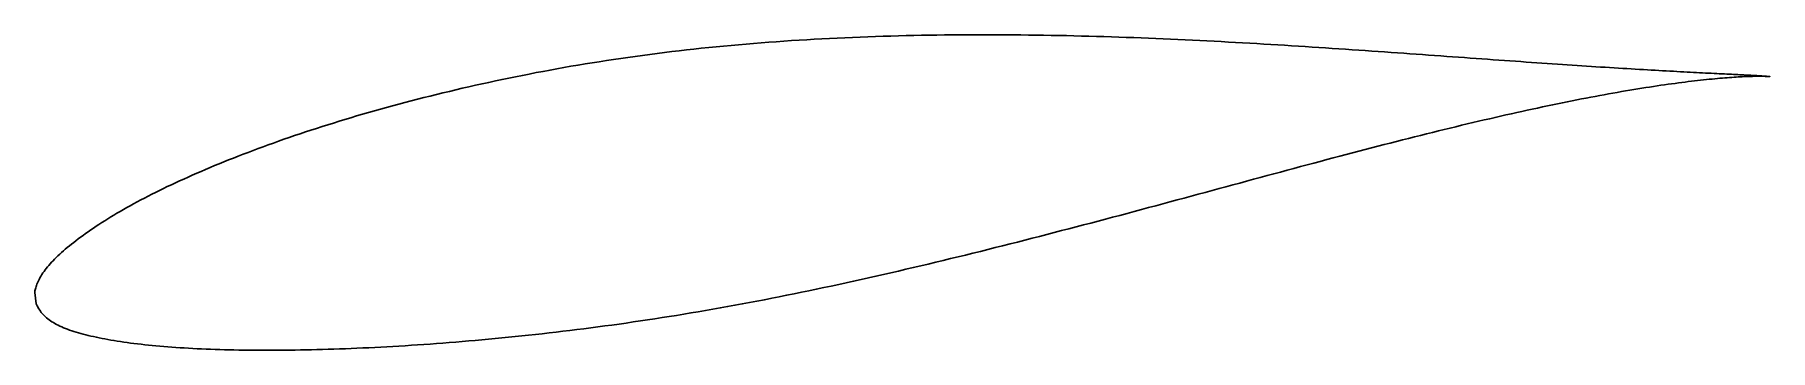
# Model space of a CAD drawing. Header units: metres. Extents: x -30.9 to 62.6, y -6.5 to 10.4.
import ezdxf

# ---------------------------------------------------------------- set-up
doc = ezdxf.new("R2010")
doc.units = ezdxf.units.M

msp = doc.modelspace()

# ---------------------------------------------------------------- linework, layer by layer
msp.add_lwpolyline([(62.614, 8.189), (62.612, 8.19), (62.606, 8.191), (62.597, 8.192), (62.584, 8.194), (62.567, 8.196), (62.547, 8.198), (62.523, 8.201), (62.496, 8.204), (62.465, 8.206), (62.43, 8.209), (62.392, 8.213), (62.35, 8.216), (62.304, 8.219), (62.255, 8.223), (62.202, 8.226), (62.146, 8.23), (62.086, 8.234), (62.022, 8.238), (61.955, 8.242), (61.884, 8.246), (61.81, 8.25), (61.732, 8.255), (61.65, 8.259), (61.565, 8.264), (61.477, 8.269), (61.384, 8.274), (61.289, 8.279), (61.189, 8.284), (61.087, 8.289), (60.98, 8.295), (60.871, 8.3), (60.757, 8.306), (60.64, 8.312), (60.52, 8.318), (60.396, 8.324), (60.269, 8.33), (60.138, 8.337), (60.004, 8.344), (59.866, 8.35), (59.725, 8.357), (59.581, 8.365), (59.433, 8.372), (59.282, 8.38), (59.127, 8.388), (58.969, 8.396), (58.807, 8.404), (58.643, 8.412), (58.474, 8.421), (58.303, 8.43), (58.128, 8.439), (57.95, 8.449), (57.768, 8.458), (57.584, 8.468), (57.396, 8.479), (57.204, 8.489), (57.01, 8.5), (56.812, 8.511), (56.611, 8.522), (56.407, 8.534), (56.2, 8.546), (55.989, 8.558), (55.776, 8.57), (55.559, 8.583), (55.339, 8.596), (55.116, 8.609), (54.889, 8.623), (54.66, 8.637), (54.428, 8.651), (54.193, 8.666), (53.954, 8.681), (53.713, 8.696), (53.469, 8.712), (53.221, 8.728), (52.971, 8.744), (52.718, 8.76), (52.462, 8.777), (52.203, 8.794), (51.941, 8.812), (51.676, 8.829), (51.409, 8.847), (51.138, 8.865), (50.865, 8.884), (50.589, 8.902), (50.31, 8.922), (50.029, 8.941), (49.745, 8.961), (49.458, 8.981), (49.169, 9.001), (48.877, 9.021), (48.582, 9.041), (48.285, 9.062), (47.985, 9.084), (47.683, 9.105), (47.378, 9.126), (47.07, 9.148), (46.76, 9.17), (46.448, 9.192), (46.133, 9.215), (45.816, 9.237), (45.497, 9.26), (45.175, 9.283), (44.851, 9.307), (44.524, 9.33), (44.195, 9.353), (43.864, 9.377), (43.531, 9.401), (43.196, 9.425), (42.858, 9.449), (42.518, 9.473), (42.176, 9.497), (41.832, 9.521), (41.487, 9.545), (41.138, 9.57), (40.788, 9.594), (40.436, 9.618), (40.083, 9.642), (39.727, 9.666), (39.369, 9.69), (39.009, 9.714), (38.648, 9.738), (38.285, 9.762), (37.92, 9.786), (37.553, 9.809), (37.185, 9.833), (36.815, 9.856), (36.443, 9.88), (36.07, 9.903), (35.695, 9.925), (35.318, 9.947), (34.94, 9.97), (34.561, 9.992), (34.18, 10.013), (33.797, 10.035), (33.413, 10.056), (33.028, 10.077), (32.642, 10.097), (32.254, 10.117), (31.865, 10.136), (31.474, 10.155), (31.083, 10.174), (30.69, 10.192), (30.296, 10.21), (29.901, 10.228), (29.505, 10.244), (29.108, 10.26), (28.71, 10.276), (28.311, 10.292), (27.911, 10.306), (27.51, 10.32), (27.108, 10.334), (26.705, 10.346), (26.302, 10.359), (25.897, 10.37), (25.492, 10.38), (25.086, 10.39), (24.68, 10.4), (24.273, 10.408), (23.865, 10.416), (23.456, 10.423), (23.048, 10.429), (22.638, 10.434), (22.228, 10.439), (21.818, 10.443), (21.407, 10.446), (20.996, 10.448), (20.584, 10.449), (20.172, 10.449), (19.76, 10.449), (19.348, 10.447), (18.935, 10.445), (18.522, 10.442), (18.109, 10.437), (17.696, 10.432), (17.282, 10.426), (16.869, 10.419), (16.456, 10.41), (16.043, 10.401), (15.629, 10.391), (15.216, 10.38), (14.803, 10.368), (14.39, 10.354), (13.977, 10.34), (13.564, 10.324), (13.152, 10.307), (12.74, 10.289), (12.328, 10.27), (11.917, 10.25), (11.506, 10.229), (11.095, 10.206), (10.685, 10.182), (10.275, 10.157), (9.866, 10.131), (9.457, 10.104), (9.049, 10.075), (8.642, 10.045), (8.235, 10.014), (7.828, 9.982), (7.423, 9.948), (7.018, 9.913), (6.614, 9.877), (6.211, 9.839), (5.809, 9.8), (5.407, 9.76), (5.006, 9.719), (4.607, 9.676), (4.208, 9.631), (3.81, 9.586), (3.414, 9.539), (3.018, 9.491), (2.623, 9.441), (2.23, 9.39), (1.837, 9.339), (1.446, 9.285), (1.056, 9.231), (0.668, 9.175), (0.28, 9.117), (-0.106, 9.059), (-0.491, 8.999), (-0.875, 8.938), (-1.257, 8.876), (-1.638, 8.812), (-2.017, 8.748), (-2.395, 8.682), (-2.771, 8.615), (-3.146, 8.547), (-3.52, 8.477), (-3.892, 8.407), (-4.262, 8.335), (-4.631, 8.262), (-4.998, 8.189), (-5.363, 8.114), (-5.727, 8.039), (-6.089, 7.962), (-6.449, 7.884), (-6.807, 7.806), (-7.164, 7.727), (-7.519, 7.646), (-7.872, 7.565), (-8.223, 7.483), (-8.572, 7.401), (-8.919, 7.317), (-9.265, 7.233), (-9.608, 7.148), (-9.95, 7.062), (-10.289, 6.976), (-10.627, 6.889), (-10.962, 6.801), (-11.295, 6.712), (-11.626, 6.623), (-11.955, 6.533), (-12.282, 6.443), (-12.607, 6.352), (-12.929, 6.26), (-13.25, 6.167), (-13.568, 6.074), (-13.883, 5.981), (-14.197, 5.887), (-14.508, 5.792), (-14.816, 5.696), (-15.123, 5.601), (-15.427, 5.505), (-15.728, 5.408), (-16.027, 5.311), (-16.324, 5.213), (-16.618, 5.115), (-16.91, 5.017), (-17.199, 4.918), (-17.486, 4.818), (-17.77, 4.719), (-18.051, 4.619), (-18.33, 4.519), (-18.606, 4.418), (-18.88, 4.317), (-19.151, 4.216), (-19.419, 4.115), (-19.685, 4.014), (-19.948, 3.912), (-20.208, 3.81), (-20.465, 3.708), (-20.72, 3.606), (-20.972, 3.503), (-21.221, 3.401), (-21.467, 3.298), (-21.71, 3.196), (-21.951, 3.093), (-22.188, 2.99), (-22.423, 2.887), (-22.655, 2.784), (-22.883, 2.681), (-23.109, 2.578), (-23.332, 2.475), (-23.552, 2.372), (-23.769, 2.269), (-23.983, 2.166), (-24.194, 2.063), (-24.402, 1.961), (-24.607, 1.858), (-24.808, 1.755), (-25.007, 1.653), (-25.203, 1.551), (-25.395, 1.448), (-25.584, 1.346), (-25.771, 1.244), (-25.953, 1.142), (-26.133, 1.041), (-26.31, 0.939), (-26.483, 0.838), (-26.654, 0.737), (-26.821, 0.636), (-26.984, 0.535), (-27.145, 0.435), (-27.302, 0.335), (-27.456, 0.235), (-27.607, 0.136), (-27.754, 0.037), (-27.898, -0.062), (-28.039, -0.16), (-28.177, -0.257), (-28.311, -0.354), (-28.442, -0.45), (-28.57, -0.546), (-28.694, -0.64), (-28.815, -0.735), (-28.933, -0.828), (-29.047, -0.92), (-29.158, -1.012), (-29.266, -1.103), (-29.37, -1.193), (-29.471, -1.282), (-29.568, -1.371), (-29.663, -1.458), (-29.753, -1.545), (-29.841, -1.631), (-29.924, -1.717), (-30.005, -1.802), (-30.082, -1.886), (-30.155, -1.969), (-30.226, -2.052), (-30.292, -2.134), (-30.355, -2.215), (-30.415, -2.296), (-30.471, -2.376), (-30.524, -2.455), (-30.573, -2.533), (-30.619, -2.61), (-30.661, -2.686), (-30.7, -2.761), (-30.736, -2.835), (-30.768, -2.907), (-30.797, -2.977), (-30.822, -3.046), (-30.844, -3.112), (-30.863, -3.175), (-30.879, -3.235), (-30.891, -3.29), (-30.901, -3.34), (-30.908, -3.382), (-30.913, -3.415), (-30.916, -3.436), (-30.84, -4.034), (-30.837, -4.038), (-30.83, -4.052), (-30.818, -4.074), (-30.801, -4.106), (-30.779, -4.15), (-30.752, -4.202), (-30.721, -4.258), (-30.687, -4.318), (-30.648, -4.378), (-30.606, -4.439), (-30.56, -4.5), (-30.51, -4.56), (-30.457, -4.62), (-30.401, -4.678), (-30.341, -4.736), (-30.278, -4.792), (-30.211, -4.847), (-30.141, -4.901), (-30.067, -4.954), (-29.99, -5.005), (-29.91, -5.055), (-29.826, -5.104), (-29.739, -5.152), (-29.649, -5.198), (-29.555, -5.244), (-29.457, -5.288), (-29.357, -5.331), (-29.253, -5.373), (-29.145, -5.413), (-29.034, -5.453), (-28.92, -5.492), (-28.803, -5.53), (-28.682, -5.567), (-28.558, -5.603), (-28.43, -5.638), (-28.299, -5.673), (-28.165, -5.707), (-28.027, -5.741), (-27.886, -5.774), (-27.742, -5.806), (-27.594, -5.838), (-27.443, -5.869), (-27.288, -5.9), (-27.131, -5.93), (-26.97, -5.96), (-26.806, -5.989), (-26.638, -6.017), (-26.468, -6.045), (-26.294, -6.073), (-26.117, -6.099), (-25.936, -6.125), (-25.753, -6.15), (-25.566, -6.175), (-25.376, -6.198), (-25.183, -6.221), (-24.987, -6.243), (-24.788, -6.265), (-24.586, -6.285), (-24.381, -6.305), (-24.173, -6.323), (-23.962, -6.341), (-23.747, -6.359), (-23.53, -6.375), (-23.31, -6.391), (-23.086, -6.405), (-22.86, -6.419), (-22.631, -6.433), (-22.399, -6.445), (-22.164, -6.457), (-21.926, -6.468), (-21.685, -6.478), (-21.442, -6.487), (-21.196, -6.496), (-20.946, -6.504), (-20.694, -6.511), (-20.44, -6.518), (-20.182, -6.523), (-19.922, -6.528), (-19.659, -6.532), (-19.393, -6.536), (-19.125, -6.538), (-18.854, -6.54), (-18.581, -6.541), (-18.304, -6.541), (-18.026, -6.54), (-17.744, -6.539), (-17.46, -6.537), (-17.174, -6.534), (-16.885, -6.53), (-16.594, -6.525), (-16.3, -6.52), (-16.003, -6.514), (-15.705, -6.506), (-15.404, -6.498), (-15.1, -6.49), (-14.795, -6.48), (-14.487, -6.47), (-14.176, -6.458), (-13.864, -6.446), (-13.549, -6.433), (-13.232, -6.419), (-12.913, -6.404), (-12.591, -6.388), (-12.268, -6.371), (-11.942, -6.354), (-11.614, -6.335), (-11.285, -6.316), (-10.953, -6.295), (-10.619, -6.274), (-10.283, -6.252), (-9.945, -6.229), (-9.606, -6.204), (-9.264, -6.179), (-8.921, -6.153), (-8.576, -6.126), (-8.229, -6.098), (-7.88, -6.069), (-7.529, -6.039), (-7.177, -6.008), (-6.822, -5.977), (-6.467, -5.944), (-6.109, -5.911), (-5.75, -5.876), (-5.389, -5.841), (-5.027, -5.804), (-4.663, -5.767), (-4.298, -5.728), (-3.931, -5.689), (-3.563, -5.648), (-3.193, -5.606), (-2.822, -5.563), (-2.45, -5.519), (-2.076, -5.475), (-1.701, -5.428), (-1.325, -5.381), (-0.947, -5.333), (-0.568, -5.284), (-0.189, -5.233), (0.192, -5.181), (0.575, -5.128), (0.958, -5.074), (1.342, -5.018), (1.728, -4.961), (2.114, -4.904), (2.501, -4.845), (2.889, -4.785), (3.278, -4.723), (3.668, -4.661), (4.059, -4.596), (4.451, -4.531), (4.843, -4.465), (5.236, -4.398), (5.63, -4.329), (6.025, -4.26), (6.42, -4.189), (6.816, -4.117), (7.213, -4.044), (7.61, -3.969), (8.007, -3.894), (8.405, -3.817), (8.804, -3.74), (9.203, -3.661), (9.602, -3.582), (10.002, -3.501), (10.403, -3.419), (10.803, -3.336), (11.204, -3.253), (11.605, -3.168), (12.007, -3.083), (12.409, -2.996), (12.81, -2.909), (13.213, -2.821), (13.615, -2.732), (14.017, -2.642), (14.419, -2.552), (14.822, -2.46), (15.224, -2.368), (15.627, -2.275), (16.029, -2.182), (16.432, -2.088), (16.834, -1.993), (17.236, -1.898), (17.639, -1.801), (18.04, -1.705), (18.442, -1.608), (18.844, -1.51), (19.245, -1.412), (19.646, -1.314), (20.047, -1.215), (20.447, -1.115), (20.847, -1.015), (21.246, -0.915), (21.645, -0.814), (22.044, -0.713), (22.442, -0.612), (22.84, -0.51), (23.237, -0.408), (23.633, -0.306), (24.029, -0.204), (24.425, -0.101), (24.82, 0.001), (25.214, 0.104), (25.607, 0.208), (25.999, 0.311), (26.391, 0.414), (26.782, 0.517), (27.172, 0.621), (27.562, 0.724), (27.95, 0.828), (28.338, 0.931), (28.724, 1.035), (29.11, 1.138), (29.495, 1.242), (29.878, 1.345), (30.261, 1.448), (30.642, 1.551), (31.023, 1.653), (31.402, 1.756), (31.78, 1.858), (32.157, 1.96), (32.533, 2.062), (32.908, 2.163), (33.281, 2.264), (33.653, 2.365), (34.024, 2.465), (34.393, 2.565), (34.761, 2.664), (35.128, 2.763), (35.493, 2.861), (35.857, 2.96), (36.219, 3.057), (36.58, 3.154), (36.94, 3.25), (37.297, 3.346), (37.654, 3.442), (38.008, 3.536), (38.361, 3.63), (38.713, 3.723), (39.063, 3.816), (39.411, 3.908), (39.757, 3.999), (40.102, 4.089), (40.444, 4.179), (40.785, 4.268), (41.125, 4.356), (41.462, 4.443), (41.798, 4.53), (42.131, 4.616), (42.463, 4.7), (42.793, 4.784), (43.121, 4.867), (43.447, 4.949), (43.77, 5.031), (44.092, 5.111), (44.412, 5.19), (44.73, 5.268), (45.045, 5.346), (45.359, 5.422), (45.67, 5.497), (45.979, 5.572), (46.286, 5.645), (46.591, 5.717), (46.893, 5.789), (47.193, 5.859), (47.491, 5.928), (47.787, 5.996), (48.08, 6.063), (48.371, 6.129), (48.66, 6.194), (48.946, 6.258), (49.23, 6.32), (49.511, 6.382), (49.79, 6.443), (50.067, 6.502), (50.34, 6.561), (50.612, 6.618), (50.881, 6.674), (51.147, 6.73), (51.411, 6.784), (51.672, 6.836), (51.93, 6.888), (52.186, 6.939), (52.439, 6.989), (52.689, 7.037), (52.937, 7.084), (53.182, 7.131), (53.424, 7.176), (53.664, 7.22), (53.9, 7.263), (54.134, 7.305), (54.365, 7.346), (54.594, 7.386), (54.819, 7.425), (55.041, 7.462), (55.261, 7.499), (55.478, 7.534), (55.691, 7.569), (55.902, 7.602), (56.11, 7.634), (56.315, 7.666), (56.517, 7.696), (56.715, 7.725), (56.911, 7.754), (57.104, 7.781), (57.294, 7.807), (57.48, 7.832), (57.664, 7.856), (57.844, 7.88), (58.021, 7.902), (58.195, 7.924), (58.366, 7.945), (58.534, 7.964), (58.699, 7.983), (58.86, 8.001), (59.018, 8.018), (59.173, 8.034), (59.325, 8.05), (59.473, 8.064), (59.618, 8.078), (59.76, 8.091), (59.899, 8.103), (60.034, 8.115), (60.166, 8.126), (60.294, 8.136), (60.42, 8.145), (60.542, 8.154), (60.66, 8.162), (60.775, 8.169), (60.887, 8.176), (60.995, 8.182), (61.1, 8.187), (61.201, 8.192), (61.299, 8.196), (61.394, 8.2), (61.485, 8.203), (61.573, 8.206), (61.657, 8.208), (61.738, 8.21), (61.815, 8.212), (61.888, 8.213), (61.959, 8.213), (62.025, 8.213), (62.088, 8.213), (62.148, 8.213), (62.204, 8.212), (62.256, 8.211), (62.305, 8.21), (62.351, 8.208), (62.392, 8.207), (62.431, 8.205), (62.465, 8.203), (62.496, 8.201), (62.524, 8.199), (62.547, 8.197), (62.567, 8.196), (62.584, 8.194), (62.597, 8.192), (62.606, 8.191), (62.612, 8.19), (62.614, 8.189)], close=True)

doc.saveas('drawing.dxf')
